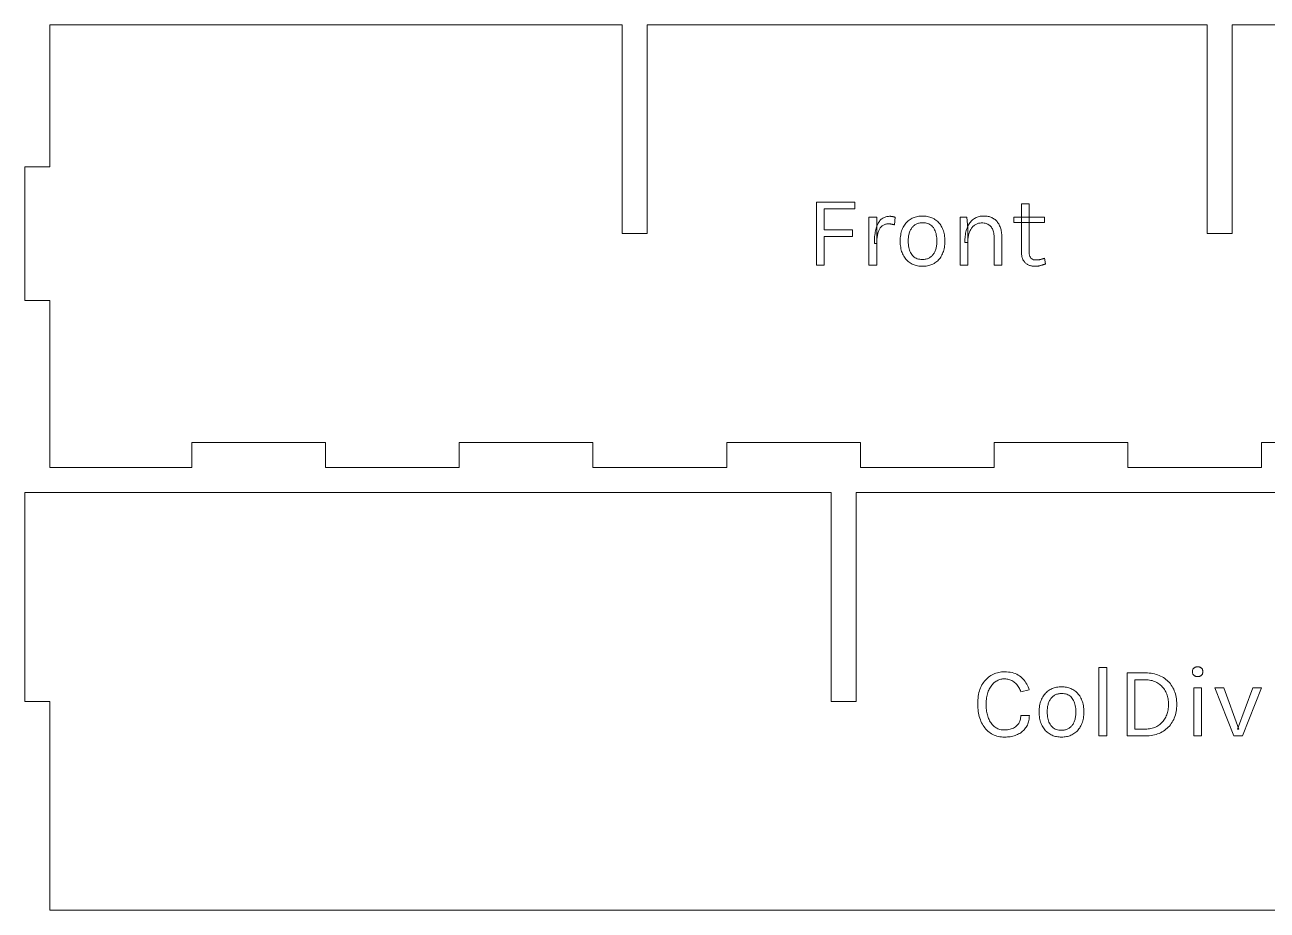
# Model space of a CAD drawing. Extents: x 3 to 513, y 3 to 383.
# Drawn here: x 3 to 151.7, y 168 to 274 of the extents above; entities that cross this region are included whole.
import ezdxf

# ---------------------------------------------------------------- set-up
doc = ezdxf.new("R2010")
doc.units = 0
doc.layers.get('0').update_dxf_attribs({"lineweight": 0})

msp = doc.modelspace()

# ---------------------------------------------------------------- linework, layer by layer
for p, q in [((74.5, 274), (6, 274)), ((6, 274), (6, 257)), ((74.5, 248.999), (74.5, 274)), ((144.5, 274), (77.5, 274)), ((77.5, 274), (77.5, 248.999)), ((144.5, 248.999), (144.5, 274)), ((216, 274), (147.5, 274)), ((147.5, 274), (147.5, 248.999)), ((6, 257), (3, 257)), ((3, 257), (3, 241)), ((97.743, 245.232), (97.743, 252.768)), ((97.743, 252.768), (102.327, 252.768)), ((102.327, 251.964), (98.679, 251.964)), ((98.679, 251.964), (98.679, 249.456)), ((102.327, 252.768), (102.327, 251.964)), ((122.289, 246.708), (122.289, 252.564)), ((122.289, 252.564), (123.213, 252.564)), ((123.213, 252.564), (123.213, 246.732)), ((104.031, 245.232), (104.031, 250.98)), ((104.031, 250.98), (104.967, 250.98)), ((104.933, 249.78), (104.981, 249.914)), ((104.967, 250.98), (104.967, 245.232)), ((104.981, 249.914), (105.033, 250.04)), ((105.033, 250.04), (105.088, 250.159)), ((105.088, 250.159), (105.148, 250.27)), ((105.148, 250.27), (105.211, 250.375)), ((105.211, 250.375), (105.279, 250.472)), ((105.279, 250.472), (105.35, 250.562)), ((105.35, 250.562), (105.425, 250.644)), ((105.425, 250.644), (105.504, 250.719)), ((105.5, 249.824), (105.443, 249.759)), ((105.561, 249.885), (105.5, 249.824)), ((105.504, 250.719), (105.587, 250.787)), ((105.625, 249.94), (105.561, 249.885)), ((105.587, 250.787), (105.673, 250.848)), ((105.694, 249.99), (105.625, 249.94)), ((105.673, 250.848), (105.763, 250.901)), ((105.766, 250.033), (105.694, 249.99)), ((105.763, 250.901), (105.856, 250.947)), ((105.842, 250.071), (105.766, 250.033)), ((105.922, 250.103), (105.842, 250.071)), ((105.856, 250.947), (105.953, 250.987)), ((106.007, 250.129), (105.922, 250.103)), ((105.953, 250.987), (106.054, 251.019)), ((106.095, 250.15), (106.007, 250.129)), ((106.054, 251.019), (106.158, 251.044)), ((106.187, 250.164), (106.095, 250.15)), ((106.158, 251.044), (106.265, 251.062)), ((106.283, 250.173), (106.187, 250.164)), ((106.265, 251.062), (106.376, 251.072)), ((106.383, 250.176), (106.283, 250.173)), ((106.376, 251.072), (106.491, 251.076)), ((106.415, 250.176), (106.383, 250.176)), ((106.383, 250.176), (106.383, 250.176)), ((106.447, 250.174), (106.415, 250.176)), ((106.48, 250.172), (106.447, 250.174)), ((106.515, 250.17), (106.48, 250.172)), ((106.491, 251.076), (106.491, 251.076)), ((106.491, 251.076), (106.529, 251.076)), ((106.549, 250.166), (106.515, 250.17)), ((106.529, 251.076), (106.566, 251.075)), ((106.585, 250.162), (106.549, 250.166)), ((106.566, 251.075), (106.603, 251.074)), ((106.622, 250.157), (106.585, 250.162)), ((106.603, 251.074), (106.639, 251.072)), ((106.659, 250.151), (106.622, 250.157)), ((106.639, 251.072), (106.675, 251.069)), ((106.698, 250.144), (106.659, 250.151)), ((106.675, 251.069), (106.71, 251.066)), ((106.737, 250.137), (106.698, 250.144)), ((106.71, 251.066), (106.744, 251.063)), ((106.776, 250.129), (106.737, 250.137)), ((106.744, 251.063), (106.777, 251.059)), ((106.815, 250.121), (106.776, 250.129)), ((106.777, 251.059), (106.81, 251.054)), ((106.81, 251.054), (106.842, 251.049)), ((106.853, 250.112), (106.815, 250.121)), ((106.842, 251.049), (106.874, 251.043)), ((106.891, 250.103), (106.853, 250.112)), ((106.874, 251.043), (106.906, 251.037)), ((106.927, 250.094), (106.891, 250.103)), ((106.906, 251.037), (106.938, 251.03)), ((106.964, 250.085), (106.927, 250.094)), ((106.938, 251.03), (106.97, 251.023)), ((106.999, 250.075), (106.964, 250.085)), ((106.97, 251.023), (107.002, 251.015)), ((107.035, 250.065), (106.999, 250.075)), ((107.002, 251.015), (107.034, 251.007)), ((107.034, 251.007), (107.066, 250.998)), ((107.069, 250.055), (107.035, 250.065)), ((107.066, 250.998), (107.098, 250.989)), ((107.103, 250.044), (107.069, 250.055)), ((107.098, 250.989), (107.131, 250.979)), ((107.163, 250.968), (107.103, 250.044)), ((107.131, 250.979), (107.163, 250.968)), ((107.163, 250.968), (107.163, 250.968)), ((108.117, 249.759), (108.189, 249.89)), ((108.189, 249.89), (108.266, 250.014)), ((108.266, 250.014), (108.349, 250.131)), ((108.349, 250.131), (108.436, 250.242)), ((108.436, 250.242), (108.529, 250.346)), ((108.529, 250.346), (108.626, 250.444)), ((108.626, 250.444), (108.729, 250.535)), ((108.729, 250.535), (108.837, 250.62)), ((108.837, 250.62), (108.95, 250.698)), ((108.95, 250.698), (109.068, 250.77)), ((109.068, 250.77), (109.19, 250.835)), ((109.19, 250.835), (109.316, 250.893)), ((109.303, 249.86), (109.238, 249.791)), ((109.371, 249.925), (109.303, 249.86)), ((109.316, 250.893), (109.445, 250.944)), ((109.442, 249.985), (109.371, 249.925)), ((109.518, 250.041), (109.442, 249.985)), ((109.445, 250.944), (109.578, 250.989)), ((109.597, 250.092), (109.518, 250.041)), ((109.578, 250.989), (109.714, 251.026)), ((109.68, 250.137), (109.597, 250.092)), ((109.766, 250.177), (109.68, 250.137)), ((109.714, 251.026), (109.853, 251.057)), ((109.856, 250.212), (109.766, 250.177)), ((109.853, 251.057), (109.996, 251.081)), ((109.949, 250.241), (109.856, 250.212)), ((110.046, 250.265), (109.949, 250.241)), ((109.996, 251.081), (110.142, 251.098)), ((110.147, 250.284), (110.046, 250.265)), ((110.142, 251.098), (110.292, 251.109)), ((110.25, 250.297), (110.147, 250.284)), ((110.358, 250.305), (110.25, 250.297)), ((110.292, 251.109), (110.445, 251.112)), ((110.469, 250.308), (110.358, 250.305)), ((110.445, 251.112), (110.445, 251.112)), ((110.445, 251.112), (110.597, 251.109)), ((110.633, 250.302), (110.469, 250.308)), ((110.469, 250.308), (110.469, 250.308)), ((110.597, 251.109), (110.746, 251.098)), ((110.788, 250.284), (110.633, 250.302)), ((110.746, 251.098), (110.891, 251.081)), ((110.936, 250.255), (110.788, 250.284)), ((110.891, 251.081), (111.033, 251.057)), ((111.075, 250.213), (110.936, 250.255)), ((111.033, 251.057), (111.172, 251.026)), ((111.206, 250.16), (111.075, 250.213)), ((111.172, 251.026), (111.307, 250.989)), ((111.328, 250.095), (111.206, 250.16)), ((111.307, 250.989), (111.439, 250.944)), ((111.442, 250.018), (111.328, 250.095)), ((111.439, 250.944), (111.568, 250.893)), ((111.548, 249.93), (111.442, 250.018)), ((111.646, 249.829), (111.548, 249.93)), ((111.568, 250.893), (111.694, 250.835)), ((111.735, 249.717), (111.646, 249.829)), ((111.694, 250.835), (111.816, 250.77)), ((111.816, 250.77), (111.934, 250.698)), ((111.934, 250.698), (112.047, 250.62)), ((112.047, 250.62), (112.155, 250.535)), ((112.155, 250.535), (112.257, 250.444)), ((112.257, 250.444), (112.355, 250.346)), ((112.355, 250.346), (112.447, 250.242)), ((112.447, 250.242), (112.534, 250.131)), ((112.534, 250.131), (112.616, 250.014)), ((112.616, 250.014), (112.692, 249.89)), ((112.692, 249.89), (112.764, 249.759)), ((114.927, 245.232), (114.927, 250.968)), ((114.927, 250.968), (115.731, 250.968)), ((115.731, 250.968), (115.863, 249.648)), ((115.822, 249.792), (115.882, 249.924)), ((115.882, 249.924), (115.947, 250.049)), ((115.947, 250.049), (116.017, 250.167)), ((116.017, 250.167), (116.092, 250.279)), ((116.092, 250.279), (116.171, 250.384)), ((116.171, 250.384), (116.256, 250.482)), ((116.256, 250.482), (116.345, 250.574)), ((116.345, 250.574), (116.439, 250.659)), ((116.438, 249.811), (116.374, 249.738)), ((116.505, 249.879), (116.438, 249.811)), ((116.439, 250.659), (116.538, 250.737)), ((116.575, 249.943), (116.505, 249.879)), ((116.538, 250.737), (116.642, 250.808)), ((116.649, 250.002), (116.575, 249.943)), ((116.642, 250.808), (116.75, 250.872)), ((116.726, 250.056), (116.649, 250.002)), ((116.806, 250.104), (116.726, 250.056)), ((116.75, 250.872), (116.862, 250.928)), ((116.888, 250.146), (116.806, 250.104)), ((116.862, 250.928), (116.979, 250.977)), ((116.973, 250.182), (116.888, 250.146)), ((117.061, 250.214), (116.973, 250.182)), ((116.979, 250.977), (117.1, 251.018)), ((117.152, 250.239), (117.061, 250.214)), ((117.1, 251.018), (117.225, 251.052)), ((117.246, 250.259), (117.152, 250.239)), ((117.225, 251.052), (117.355, 251.078)), ((117.342, 250.273), (117.246, 250.259)), ((117.441, 250.281), (117.342, 250.273)), ((117.355, 251.078), (117.489, 251.097)), ((117.543, 250.284), (117.441, 250.281)), ((117.489, 251.097), (117.628, 251.108)), ((117.676, 250.28), (117.543, 250.284)), ((117.543, 250.284), (117.543, 250.284)), ((117.628, 251.108), (117.771, 251.112)), ((117.803, 250.267), (117.676, 250.28)), ((117.771, 251.112), (117.771, 251.112)), ((117.771, 251.112), (117.905, 251.109)), ((117.924, 250.245), (117.803, 250.267)), ((117.905, 251.109), (118.034, 251.1)), ((118.04, 250.215), (117.924, 250.245)), ((118.034, 251.1), (118.16, 251.085)), ((118.15, 250.177), (118.04, 250.215)), ((118.254, 250.13), (118.15, 250.177)), ((118.16, 251.085), (118.282, 251.064)), ((118.353, 250.074), (118.254, 250.13)), ((118.282, 251.064), (118.4, 251.036)), ((118.445, 250.009), (118.353, 250.074)), ((118.4, 251.036), (118.514, 251.003)), ((118.533, 249.937), (118.445, 250.009)), ((118.514, 251.003), (118.625, 250.964)), ((118.614, 249.855), (118.533, 249.937)), ((118.689, 249.765), (118.614, 249.855)), ((118.625, 250.964), (118.731, 250.918)), ((118.731, 250.918), (118.833, 250.867)), ((118.833, 250.867), (118.932, 250.809)), ((118.932, 250.809), (119.026, 250.746)), ((119.026, 250.746), (119.116, 250.677)), ((119.116, 250.677), (119.202, 250.604)), ((119.202, 250.604), (119.282, 250.525)), ((119.282, 250.525), (119.359, 250.441)), ((119.359, 250.441), (119.431, 250.351)), ((119.431, 250.351), (119.498, 250.257)), ((119.498, 250.257), (119.561, 250.157)), ((119.561, 250.157), (119.619, 250.052)), ((119.619, 250.052), (119.673, 249.942)), ((119.673, 249.942), (119.722, 249.827)), ((119.722, 249.827), (119.766, 249.708)), ((121.365, 250.32), (121.365, 250.968)), ((121.365, 250.968), (125.025, 250.968)), ((125.025, 250.32), (121.365, 250.32)), ((125.025, 250.968), (125.025, 250.32)), ((125.025, 250.32), (125.025, 250.32)), ((77.5, 248.999), (74.5, 248.999)), ((98.679, 249.456), (102.075, 249.456)), ((102.075, 248.652), (98.679, 248.652)), ((98.679, 248.652), (98.679, 245.232)), ((102.075, 249.456), (102.075, 248.652)), ((104.687, 248.246), (104.698, 248.446)), ((104.698, 248.446), (104.713, 248.639)), ((104.713, 248.639), (104.731, 248.824)), ((104.731, 248.824), (104.755, 249.002)), ((104.755, 249.002), (104.782, 249.172)), ((104.782, 249.172), (104.813, 249.335)), ((104.813, 249.335), (104.849, 249.491)), ((104.849, 249.491), (104.889, 249.639)), ((104.889, 249.639), (104.933, 249.78)), ((104.99, 248.365), (104.98, 248.236)), ((105.002, 248.492), (104.99, 248.365)), ((105.018, 248.614), (105.002, 248.492)), ((105.036, 248.732), (105.018, 248.614)), ((105.057, 248.847), (105.036, 248.732)), ((105.081, 248.959), (105.057, 248.847)), ((105.108, 249.066), (105.081, 248.959)), ((105.138, 249.169), (105.108, 249.066)), ((105.171, 249.268), (105.138, 249.169)), ((105.208, 249.361), (105.171, 249.268)), ((105.248, 249.45), (105.208, 249.361)), ((105.292, 249.535), (105.248, 249.45)), ((105.339, 249.614), (105.292, 249.535)), ((105.389, 249.689), (105.339, 249.614)), ((105.443, 249.759), (105.389, 249.689)), ((107.772, 248.295), (107.783, 248.483)), ((107.783, 248.483), (107.8, 248.665)), ((107.8, 248.665), (107.825, 248.841)), ((107.825, 248.841), (107.856, 249.01)), ((107.856, 249.01), (107.894, 249.172)), ((107.894, 249.172), (107.94, 249.329)), ((107.94, 249.329), (107.992, 249.479)), ((107.992, 249.479), (108.051, 249.622)), ((108.051, 249.622), (108.117, 249.759)), ((108.737, 248.366), (108.731, 248.235)), ((108.747, 248.493), (108.737, 248.366)), ((108.761, 248.617), (108.747, 248.493)), ((108.779, 248.737), (108.761, 248.617)), ((108.801, 248.853), (108.779, 248.737)), ((108.827, 248.965), (108.801, 248.853)), ((108.858, 249.073), (108.827, 248.965)), ((108.892, 249.178), (108.858, 249.073)), ((108.93, 249.279), (108.892, 249.178)), ((108.972, 249.376), (108.93, 249.279)), ((109.018, 249.468), (108.972, 249.376)), ((109.067, 249.555), (109.018, 249.468)), ((109.121, 249.639), (109.067, 249.555)), ((109.177, 249.717), (109.121, 249.639)), ((109.238, 249.791), (109.177, 249.717)), ((111.816, 249.594), (111.735, 249.717)), ((111.888, 249.463), (111.816, 249.594)), ((111.952, 249.323), (111.888, 249.463)), ((112.008, 249.175), (111.952, 249.323)), ((112.055, 249.017), (112.008, 249.175)), ((112.093, 248.851), (112.055, 249.017)), ((112.123, 248.676), (112.093, 248.851)), ((112.144, 248.493), (112.123, 248.676)), ((112.157, 248.301), (112.144, 248.493)), ((112.764, 249.759), (112.83, 249.622)), ((112.83, 249.622), (112.888, 249.479)), ((112.888, 249.479), (112.94, 249.329)), ((112.94, 249.329), (112.985, 249.172)), ((112.985, 249.172), (113.023, 249.01)), ((113.023, 249.01), (113.054, 248.841)), ((113.054, 248.841), (113.078, 248.665)), ((113.078, 248.665), (113.095, 248.483)), ((113.095, 248.483), (113.106, 248.295)), ((115.506, 248.141), (115.514, 248.333)), ((115.514, 248.333), (115.527, 248.519)), ((115.527, 248.519), (115.545, 248.699)), ((115.545, 248.699), (115.569, 248.873)), ((115.569, 248.873), (115.598, 249.041)), ((115.598, 249.041), (115.632, 249.203)), ((115.632, 249.203), (115.672, 249.359)), ((115.672, 249.359), (115.717, 249.509)), ((115.717, 249.509), (115.767, 249.654)), ((115.767, 249.654), (115.822, 249.792)), ((115.863, 249.648), (115.863, 245.232)), ((115.881, 248.362), (115.871, 248.226)), ((115.896, 248.493), (115.881, 248.362)), ((115.914, 248.62), (115.896, 248.493)), ((115.936, 248.743), (115.914, 248.62)), ((115.963, 248.862), (115.936, 248.743)), ((115.994, 248.977), (115.963, 248.862)), ((116.028, 249.088), (115.994, 248.977)), ((116.067, 249.195), (116.028, 249.088)), ((116.11, 249.298), (116.067, 249.195)), ((116.156, 249.395), (116.11, 249.298)), ((116.205, 249.488), (116.156, 249.395)), ((116.258, 249.576), (116.205, 249.488)), ((116.314, 249.659), (116.258, 249.576)), ((116.374, 249.738), (116.314, 249.659)), ((118.755, 249.668), (118.689, 249.765)), ((118.814, 249.562), (118.755, 249.668)), ((118.866, 249.449), (118.814, 249.562)), ((118.909, 249.328), (118.866, 249.449)), ((118.944, 249.199), (118.909, 249.328)), ((118.972, 249.062), (118.944, 249.199)), ((118.991, 248.917), (118.972, 249.062)), ((119.003, 248.764), (118.991, 248.917)), ((119.007, 248.604), (119.003, 248.764)), ((119.007, 245.232), (119.007, 248.604)), ((119.766, 249.708), (119.805, 249.585)), ((119.805, 249.585), (119.838, 249.457)), ((119.838, 249.457), (119.867, 249.326)), ((119.867, 249.326), (119.89, 249.19)), ((119.89, 249.19), (119.908, 249.049)), ((119.908, 249.049), (119.921, 248.905)), ((119.921, 248.905), (119.928, 248.757)), ((119.928, 248.757), (119.931, 248.604)), ((119.931, 248.604), (119.931, 248.604)), ((119.931, 248.604), (119.931, 245.232)), ((147.5, 248.999), (144.5, 248.999)), ((104.679, 247.824), (104.681, 248.039)), ((104.967, 247.824), (104.679, 247.824)), ((104.681, 248.039), (104.687, 248.246)), ((104.968, 247.965), (104.967, 247.824)), ((104.967, 247.824), (104.967, 247.824)), ((104.967, 247.824), (104.967, 247.824)), ((104.973, 248.102), (104.968, 247.965)), ((104.98, 248.236), (104.973, 248.102)), ((107.769, 248.1), (107.772, 248.295)), ((107.772, 247.906), (107.769, 248.1)), ((107.769, 248.1), (107.769, 248.1)), ((107.783, 247.719), (107.772, 247.906)), ((107.8, 247.538), (107.783, 247.719)), ((107.825, 247.363), (107.8, 247.538)), ((107.856, 247.194), (107.825, 247.363)), ((107.894, 247.032), (107.856, 247.194)), ((107.94, 246.875), (107.894, 247.032)), ((107.992, 246.725), (107.94, 246.875)), ((108.731, 248.235), (108.729, 248.1)), ((108.729, 248.1), (108.729, 248.1)), ((108.729, 248.1), (108.733, 247.901)), ((108.733, 247.901), (108.746, 247.711)), ((108.746, 247.711), (108.768, 247.53)), ((108.768, 247.53), (108.798, 247.356)), ((108.798, 247.356), (108.836, 247.192)), ((108.836, 247.192), (108.883, 247.035)), ((108.883, 247.035), (108.939, 246.888)), ((108.939, 246.888), (109.004, 246.748)), ((111.872, 246.742), (111.918, 246.834)), ((111.918, 246.834), (111.96, 246.93)), ((111.96, 246.93), (111.998, 247.03)), ((111.998, 247.03), (112.032, 247.134)), ((112.032, 247.134), (112.063, 247.242)), ((112.063, 247.242), (112.089, 247.353)), ((112.089, 247.353), (112.111, 247.469)), ((112.111, 247.469), (112.129, 247.587)), ((112.129, 247.587), (112.143, 247.71)), ((112.143, 247.71), (112.153, 247.836)), ((112.153, 247.836), (112.159, 247.966)), ((112.161, 248.1), (112.157, 248.301)), ((112.159, 247.966), (112.161, 248.1)), ((112.161, 248.1), (112.161, 248.1)), ((112.94, 246.875), (112.888, 246.725)), ((112.985, 247.032), (112.94, 246.875)), ((113.023, 247.194), (112.985, 247.032)), ((113.054, 247.363), (113.023, 247.194)), ((113.078, 247.538), (113.054, 247.363)), ((113.095, 247.719), (113.078, 247.538)), ((113.106, 247.906), (113.095, 247.719)), ((113.106, 248.295), (113.109, 248.1)), ((113.109, 248.1), (113.106, 247.906)), ((113.109, 248.1), (113.109, 248.1)), ((115.503, 247.944), (115.506, 248.141)), ((115.863, 247.944), (115.503, 247.944)), ((115.865, 248.087), (115.863, 247.944)), ((115.863, 247.944), (115.863, 247.944)), ((115.871, 248.226), (115.865, 248.087)), ((108.051, 246.582), (107.992, 246.725)), ((108.117, 246.444), (108.051, 246.582)), ((108.189, 246.313), (108.117, 246.444)), ((108.266, 246.188), (108.189, 246.313)), ((108.349, 246.071), (108.266, 246.188)), ((108.436, 245.959), (108.349, 246.071)), ((108.529, 245.855), (108.436, 245.959)), ((108.626, 245.756), (108.529, 245.855)), ((108.729, 245.665), (108.626, 245.756)), ((108.837, 245.58), (108.729, 245.665)), ((108.95, 245.502), (108.837, 245.58)), ((109.068, 245.43), (108.95, 245.502)), ((109.004, 246.748), (109.076, 246.617)), ((109.19, 245.365), (109.068, 245.43)), ((109.076, 246.617), (109.158, 246.495)), ((109.158, 246.495), (109.248, 246.383)), ((109.316, 245.307), (109.19, 245.365)), ((109.248, 246.383), (109.346, 246.282)), ((109.346, 246.282), (109.452, 246.194)), ((109.452, 246.194), (109.566, 246.117)), ((109.566, 246.117), (109.688, 246.052)), ((109.688, 246.052), (109.819, 245.999)), ((109.819, 245.999), (109.957, 245.957)), ((109.957, 245.957), (110.104, 245.928)), ((110.104, 245.928), (110.258, 245.91)), ((110.258, 245.91), (110.421, 245.904)), ((110.421, 245.904), (110.531, 245.907)), ((110.421, 245.904), (110.421, 245.904)), ((110.421, 245.904), (110.421, 245.904)), ((110.531, 245.907), (110.637, 245.915)), ((110.637, 245.915), (110.741, 245.928)), ((110.741, 245.928), (110.841, 245.947)), ((110.841, 245.947), (110.937, 245.971)), ((110.937, 245.971), (111.03, 246)), ((111.03, 246), (111.12, 246.035)), ((111.12, 246.035), (111.206, 246.075)), ((111.206, 246.075), (111.289, 246.12)), ((111.289, 246.12), (111.369, 246.171)), ((111.369, 246.171), (111.445, 246.227)), ((111.445, 246.227), (111.517, 246.287)), ((111.517, 246.287), (111.586, 246.351)), ((111.694, 245.365), (111.568, 245.307)), ((111.586, 246.351), (111.651, 246.421)), ((111.651, 246.421), (111.712, 246.494)), ((111.816, 245.43), (111.694, 245.365)), ((111.712, 246.494), (111.769, 246.572)), ((111.769, 246.572), (111.822, 246.655)), ((111.934, 245.502), (111.816, 245.43)), ((111.822, 246.655), (111.872, 246.742)), ((112.047, 245.58), (111.934, 245.502)), ((112.155, 245.665), (112.047, 245.58)), ((112.257, 245.756), (112.155, 245.665)), ((112.355, 245.855), (112.257, 245.756)), ((112.447, 245.959), (112.355, 245.855)), ((112.534, 246.071), (112.447, 245.959)), ((112.616, 246.188), (112.534, 246.071)), ((112.692, 246.313), (112.616, 246.188)), ((112.764, 246.444), (112.692, 246.313)), ((112.83, 246.582), (112.764, 246.444)), ((112.888, 246.725), (112.83, 246.582)), ((122.291, 246.602), (122.289, 246.708)), ((122.289, 246.708), (122.289, 246.708)), ((122.298, 246.499), (122.291, 246.602)), ((122.308, 246.4), (122.298, 246.499)), ((122.324, 246.305), (122.308, 246.4)), ((122.343, 246.213), (122.324, 246.305)), ((122.367, 246.125), (122.343, 246.213)), ((122.395, 246.04), (122.367, 246.125)), ((122.427, 245.959), (122.395, 246.04)), ((122.464, 245.882), (122.427, 245.959)), ((122.505, 245.808), (122.464, 245.882)), ((122.55, 245.738), (122.505, 245.808)), ((122.598, 245.671), (122.55, 245.738)), ((122.649, 245.608), (122.598, 245.671)), ((122.703, 245.549), (122.649, 245.608)), ((122.76, 245.493), (122.703, 245.549)), ((122.82, 245.441), (122.76, 245.493)), ((122.884, 245.392), (122.82, 245.441)), ((122.95, 245.347), (122.884, 245.392)), ((123.02, 245.306), (122.95, 245.347)), ((123.213, 246.732), (123.221, 246.563)), ((123.221, 246.563), (123.246, 246.412)), ((123.246, 246.412), (123.288, 246.279)), ((123.288, 246.279), (123.345, 246.164)), ((123.345, 246.164), (123.42, 246.066)), ((123.42, 246.066), (123.511, 245.986)), ((123.511, 245.986), (123.619, 245.924)), ((123.619, 245.924), (123.743, 245.88)), ((123.743, 245.88), (123.884, 245.853)), ((123.884, 245.853), (124.041, 245.844)), ((124.041, 245.844), (124.09, 245.845)), ((124.041, 245.844), (124.041, 245.844)), ((124.09, 245.845), (124.139, 245.846)), ((124.139, 245.846), (124.187, 245.849)), ((124.187, 245.849), (124.235, 245.853)), ((124.235, 245.853), (124.283, 245.857)), ((124.283, 245.857), (124.331, 245.863)), ((124.331, 245.863), (124.378, 245.87)), ((124.378, 245.87), (124.425, 245.879)), ((124.425, 245.879), (124.472, 245.888)), ((124.472, 245.888), (124.518, 245.898)), ((124.518, 245.898), (124.565, 245.909)), ((124.565, 245.909), (124.613, 245.922)), ((124.613, 245.922), (124.662, 245.935)), ((124.662, 245.935), (124.712, 245.95)), ((124.712, 245.95), (124.763, 245.965)), ((124.763, 245.965), (124.816, 245.982)), ((124.816, 245.982), (124.869, 246)), ((124.869, 246), (124.924, 246.019)), ((124.924, 246.019), (124.98, 246.039)), ((124.98, 246.039), (125.037, 246.06)), ((125.047, 245.337), (124.986, 245.313)), ((125.037, 246.06), (125.037, 246.06)), ((125.037, 246.06), (125.169, 245.388)), ((125.108, 245.362), (125.047, 245.337)), ((125.169, 245.388), (125.108, 245.362)), ((98.679, 245.232), (97.743, 245.232)), ((98.679, 245.232), (98.679, 245.232)), ((104.967, 245.232), (104.031, 245.232)), ((104.967, 245.232), (104.967, 245.232)), ((109.445, 245.256), (109.316, 245.307)), ((109.578, 245.211), (109.445, 245.256)), ((109.714, 245.173), (109.578, 245.211)), ((109.853, 245.143), (109.714, 245.173)), ((109.996, 245.119), (109.853, 245.143)), ((110.142, 245.102), (109.996, 245.119)), ((110.292, 245.091), (110.142, 245.102)), ((110.445, 245.088), (110.292, 245.091)), ((110.597, 245.091), (110.445, 245.088)), ((110.445, 245.088), (110.445, 245.088)), ((110.445, 245.088), (110.445, 245.088)), ((110.746, 245.102), (110.597, 245.091)), ((110.891, 245.119), (110.746, 245.102)), ((111.033, 245.143), (110.891, 245.119)), ((111.172, 245.173), (111.033, 245.143)), ((111.307, 245.211), (111.172, 245.173)), ((111.439, 245.256), (111.307, 245.211)), ((111.568, 245.307), (111.439, 245.256)), ((115.863, 245.232), (114.927, 245.232)), ((115.863, 245.232), (115.863, 245.232)), ((119.931, 245.232), (119.007, 245.232)), ((119.931, 245.232), (119.931, 245.232)), ((123.093, 245.268), (123.02, 245.306)), ((123.168, 245.234), (123.093, 245.268)), ((123.246, 245.203), (123.168, 245.234)), ((123.325, 245.176), (123.246, 245.203)), ((123.406, 245.153), (123.325, 245.176)), ((123.489, 245.133), (123.406, 245.153)), ((123.574, 245.117), (123.489, 245.133)), ((123.661, 245.104), (123.574, 245.117)), ((123.75, 245.095), (123.661, 245.104)), ((123.84, 245.09), (123.75, 245.095)), ((123.933, 245.088), (123.84, 245.09)), ((123.998, 245.089), (123.933, 245.088)), ((123.933, 245.088), (123.933, 245.088)), ((123.933, 245.088), (123.933, 245.088)), ((124.062, 245.091), (123.998, 245.089)), ((124.126, 245.096), (124.062, 245.091)), ((124.189, 245.101), (124.126, 245.096)), ((124.252, 245.109), (124.189, 245.101)), ((124.314, 245.118), (124.252, 245.109)), ((124.376, 245.129), (124.314, 245.118)), ((124.438, 245.142), (124.376, 245.129)), ((124.499, 245.156), (124.438, 245.142)), ((124.56, 245.172), (124.499, 245.156)), ((124.621, 245.189), (124.56, 245.172)), ((124.681, 245.208), (124.621, 245.189)), ((124.742, 245.227), (124.681, 245.208)), ((124.803, 245.247), (124.742, 245.227)), ((124.864, 245.268), (124.803, 245.247)), ((124.925, 245.29), (124.864, 245.268)), ((124.986, 245.313), (124.925, 245.29)), ((3, 241), (6, 241)), ((6, 241), (6, 224)), ((6, 224), (6, 221)), ((23, 224), (39, 224)), ((23, 221), (23, 224)), ((39, 224), (39, 221)), ((55, 221), (55, 224)), ((55, 224), (71, 224)), ((71, 224), (71, 221)), ((87, 221), (87, 224)), ((87, 224), (103, 224)), ((103, 224), (103, 221)), ((119, 221), (119, 224)), ((119, 224), (135, 224)), ((135, 224), (135, 221)), ((151, 221), (151, 224)), ((151, 224), (167, 224)), ((6, 221), (23, 221)), ((39, 221), (55, 221)), ((71, 221), (87, 221)), ((103, 221), (119, 221)), ((135, 221), (151, 221)), ((6, 218), (3, 218)), ((3, 218), (3, 193)), ((99.5, 218), (6, 218)), ((99.5, 192.999), (99.5, 218)), ((194.5, 218), (102.5, 218)), ((102.5, 218), (102.5, 192.999)), ((118.922, 196.252), (119.077, 196.318)), ((119.077, 196.318), (119.235, 196.375)), ((119.235, 196.375), (119.398, 196.424)), ((119.398, 196.424), (119.564, 196.463)), ((119.564, 196.463), (119.733, 196.494)), ((119.733, 196.494), (119.907, 196.516)), ((119.907, 196.516), (120.083, 196.53)), ((120.083, 196.53), (120.264, 196.534)), ((120.264, 196.534), (120.264, 196.534)), ((120.264, 196.534), (120.5, 196.528)), ((120.5, 196.528), (120.728, 196.51)), ((120.728, 196.51), (120.945, 196.48)), ((120.945, 196.48), (121.153, 196.438)), ((121.153, 196.438), (121.352, 196.383)), ((121.352, 196.383), (121.542, 196.317)), ((121.542, 196.317), (121.722, 196.239)), ((131.562, 188.866), (131.562, 197.05)), ((131.562, 197.05), (132.498, 197.05)), ((132.498, 197.05), (132.498, 188.866)), ((134.922, 188.866), (134.922, 196.402)), ((134.922, 196.402), (137.13, 196.402)), ((137.13, 196.402), (137.355, 196.397)), ((137.355, 196.397), (137.574, 196.383)), ((137.574, 196.383), (137.787, 196.36)), ((137.787, 196.36), (137.994, 196.328)), ((137.994, 196.328), (138.195, 196.286)), ((138.195, 196.286), (138.39, 196.235)), ((142.746, 196.558), (142.748, 196.61)), ((142.748, 196.505), (142.746, 196.558)), ((142.746, 196.558), (142.746, 196.558)), ((142.748, 196.61), (142.753, 196.659)), ((142.753, 196.454), (142.748, 196.505)), ((142.753, 196.659), (142.761, 196.707)), ((142.761, 196.405), (142.753, 196.454)), ((142.761, 196.707), (142.773, 196.752)), ((142.773, 196.359), (142.761, 196.405)), ((142.773, 196.752), (142.788, 196.795)), ((142.788, 196.314), (142.773, 196.359)), ((142.788, 196.795), (142.806, 196.836)), ((142.806, 196.272), (142.788, 196.314)), ((142.806, 196.836), (142.828, 196.875)), ((142.828, 196.231), (142.806, 196.272)), ((142.828, 196.875), (142.854, 196.911)), ((142.854, 196.911), (142.882, 196.946)), ((142.882, 196.946), (142.914, 196.978)), ((142.914, 196.978), (142.949, 197.008)), ((142.949, 197.008), (142.986, 197.034)), ((142.986, 197.034), (143.026, 197.058)), ((143.026, 197.058), (143.068, 197.078)), ((143.068, 197.078), (143.112, 197.095)), ((143.112, 197.095), (143.159, 197.109)), ((143.159, 197.109), (143.208, 197.12)), ((143.208, 197.12), (143.26, 197.128)), ((143.26, 197.128), (143.314, 197.132)), ((143.314, 197.132), (143.37, 197.134)), ((143.37, 197.134), (143.37, 197.134)), ((143.37, 197.134), (143.426, 197.132)), ((143.426, 197.132), (143.48, 197.128)), ((143.48, 197.128), (143.532, 197.12)), ((143.532, 197.12), (143.581, 197.109)), ((143.581, 197.109), (143.628, 197.095)), ((143.628, 197.095), (143.672, 197.078)), ((143.672, 197.078), (143.714, 197.058)), ((143.714, 197.058), (143.754, 197.034)), ((143.754, 197.034), (143.791, 197.008)), ((143.791, 197.008), (143.826, 196.978)), ((143.826, 196.978), (143.858, 196.946)), ((143.858, 196.946), (143.886, 196.911)), ((143.886, 196.911), (143.912, 196.875)), ((143.912, 196.875), (143.934, 196.836)), ((143.934, 196.272), (143.912, 196.231)), ((143.934, 196.836), (143.952, 196.795)), ((143.952, 196.314), (143.934, 196.272)), ((143.952, 196.795), (143.967, 196.752)), ((143.967, 196.359), (143.952, 196.314)), ((143.967, 196.752), (143.979, 196.707)), ((143.979, 196.405), (143.967, 196.359)), ((143.979, 196.707), (143.987, 196.659)), ((143.987, 196.454), (143.979, 196.405)), ((143.987, 196.659), (143.992, 196.61)), ((143.992, 196.505), (143.987, 196.454)), ((143.992, 196.61), (143.994, 196.558)), ((143.994, 196.558), (143.992, 196.505)), ((143.994, 196.558), (143.994, 196.558)), ((117.391, 194.618), (117.471, 194.794)), ((117.471, 194.794), (117.559, 194.961)), ((117.559, 194.961), (117.652, 195.121)), ((117.652, 195.121), (117.752, 195.271)), ((117.752, 195.271), (117.858, 195.414)), ((117.858, 195.414), (117.971, 195.548)), ((117.971, 195.548), (118.089, 195.673)), ((118.089, 195.673), (118.213, 195.791)), ((118.213, 195.791), (118.344, 195.9)), ((118.344, 195.9), (118.48, 196.001)), ((118.48, 196.001), (118.623, 196.093)), ((118.638, 194.828), (118.563, 194.717)), ((118.623, 196.093), (118.771, 196.177)), ((118.717, 194.933), (118.638, 194.828)), ((118.799, 195.031), (118.717, 194.933)), ((118.771, 196.177), (118.922, 196.252)), ((118.886, 195.122), (118.799, 195.031)), ((118.976, 195.206), (118.886, 195.122)), ((119.071, 195.284), (118.976, 195.206)), ((119.169, 195.355), (119.071, 195.284)), ((119.27, 195.419), (119.169, 195.355)), ((119.373, 195.477), (119.27, 195.419)), ((119.478, 195.528), (119.373, 195.477)), ((119.585, 195.572), (119.478, 195.528)), ((119.693, 195.609), (119.585, 195.572)), ((119.804, 195.64), (119.693, 195.609)), ((119.916, 195.663), (119.804, 195.64)), ((120.03, 195.68), (119.916, 195.663)), ((120.146, 195.691), (120.03, 195.68)), ((120.264, 195.694), (120.146, 195.691)), ((120.399, 195.69), (120.264, 195.694)), ((120.264, 195.694), (120.264, 195.694)), ((120.531, 195.677), (120.399, 195.69)), ((120.659, 195.656), (120.531, 195.677)), ((120.784, 195.627), (120.659, 195.656)), ((120.905, 195.59), (120.784, 195.627)), ((121.023, 195.544), (120.905, 195.59)), ((121.138, 195.49), (121.023, 195.544)), ((121.249, 195.427), (121.138, 195.49)), ((121.357, 195.356), (121.249, 195.427)), ((121.461, 195.277), (121.357, 195.356)), ((121.561, 195.191), (121.461, 195.277)), ((121.655, 195.099), (121.561, 195.191)), ((121.744, 195.001), (121.655, 195.099)), ((121.722, 196.239), (121.892, 196.148)), ((121.827, 194.898), (121.744, 195.001)), ((121.904, 194.789), (121.827, 194.898)), ((121.892, 196.148), (122.053, 196.046)), ((121.976, 194.674), (121.904, 194.789)), ((122.053, 196.046), (122.205, 195.931)), ((122.205, 195.931), (122.347, 195.807)), ((122.347, 195.807), (122.481, 195.675)), ((122.481, 195.675), (122.605, 195.537)), ((122.605, 195.537), (122.72, 195.391)), ((122.72, 195.391), (122.825, 195.237)), ((122.825, 195.237), (122.922, 195.077)), ((122.922, 195.077), (123.009, 194.909)), ((123.009, 194.909), (123.087, 194.734)), ((137.13, 195.574), (135.858, 195.574)), ((135.858, 195.574), (135.858, 189.682)), ((137.298, 195.57), (137.13, 195.574)), ((137.13, 195.574), (137.13, 195.574)), ((137.13, 195.574), (137.13, 195.574)), ((137.461, 195.559), (137.298, 195.57)), ((137.62, 195.54), (137.461, 195.559)), ((137.774, 195.513), (137.62, 195.54)), ((137.923, 195.479), (137.774, 195.513)), ((138.067, 195.437), (137.923, 195.479)), ((138.207, 195.387), (138.067, 195.437)), ((138.342, 195.33), (138.207, 195.387)), ((138.472, 195.265), (138.342, 195.33)), ((138.39, 196.235), (138.579, 196.174)), ((138.597, 195.193), (138.472, 195.265)), ((138.579, 196.174), (138.762, 196.104)), ((138.717, 195.114), (138.597, 195.193)), ((138.832, 195.029), (138.717, 195.114)), ((138.762, 196.104), (138.939, 196.025)), ((138.941, 194.939), (138.832, 195.029)), ((138.939, 196.025), (139.11, 195.937)), ((139.044, 194.843), (138.941, 194.939)), ((139.142, 194.742), (139.044, 194.843)), ((139.11, 195.937), (139.274, 195.84)), ((139.274, 195.84), (139.431, 195.736)), ((139.431, 195.736), (139.58, 195.624)), ((139.58, 195.624), (139.722, 195.504)), ((139.722, 195.504), (139.856, 195.377)), ((139.856, 195.377), (139.982, 195.242)), ((139.982, 195.242), (140.101, 195.099)), ((140.101, 195.099), (140.212, 194.949)), ((140.212, 194.949), (140.316, 194.791)), ((140.316, 194.791), (140.412, 194.626)), ((142.854, 196.193), (142.828, 196.231)), ((142.882, 196.157), (142.854, 196.193)), ((142.914, 196.123), (142.882, 196.157)), ((142.949, 196.092), (142.914, 196.123)), ((142.986, 196.064), (142.949, 196.092)), ((143.026, 196.039), (142.986, 196.064)), ((143.068, 196.017), (143.026, 196.039)), ((143.112, 195.999), (143.068, 196.017)), ((143.159, 195.984), (143.112, 195.999)), ((143.208, 195.973), (143.159, 195.984)), ((143.26, 195.965), (143.208, 195.973)), ((143.314, 195.96), (143.26, 195.965)), ((143.37, 195.958), (143.314, 195.96)), ((143.426, 195.96), (143.37, 195.958)), ((143.37, 195.958), (143.37, 195.958)), ((143.37, 195.958), (143.37, 195.958)), ((143.48, 195.965), (143.426, 195.96)), ((143.532, 195.973), (143.48, 195.965)), ((143.581, 195.984), (143.532, 195.973)), ((143.628, 195.999), (143.581, 195.984)), ((143.672, 196.017), (143.628, 195.999)), ((143.714, 196.039), (143.672, 196.017)), ((143.754, 196.064), (143.714, 196.039)), ((143.791, 196.092), (143.754, 196.064)), ((143.826, 196.123), (143.791, 196.092)), ((143.858, 196.157), (143.826, 196.123)), ((143.886, 196.193), (143.858, 196.157)), ((143.912, 196.231), (143.886, 196.193)), ((117.065, 193.168), (117.086, 193.399)), ((117.086, 193.399), (117.116, 193.622)), ((117.116, 193.622), (117.154, 193.837)), ((117.154, 193.837), (117.2, 194.044)), ((117.2, 194.044), (117.255, 194.244)), ((117.255, 194.244), (117.319, 194.435)), ((117.319, 194.435), (117.391, 194.618)), ((118.105, 193.423), (118.084, 193.247)), ((118.132, 193.593), (118.105, 193.423)), ((118.166, 193.756), (118.132, 193.593)), ((118.206, 193.912), (118.166, 193.756)), ((118.252, 194.062), (118.206, 193.912)), ((118.304, 194.206), (118.252, 194.062)), ((118.362, 194.344), (118.304, 194.206)), ((118.425, 194.475), (118.362, 194.344)), ((118.492, 194.599), (118.425, 194.475)), ((118.563, 194.717), (118.492, 194.599)), ((122.042, 194.554), (121.976, 194.674)), ((122.103, 194.427), (122.042, 194.554)), ((122.158, 194.296), (122.103, 194.427)), ((122.208, 194.158), (122.158, 194.296)), ((123.216, 194.362), (122.208, 194.158)), ((123.087, 194.734), (123.156, 194.552)), ((123.156, 194.552), (123.216, 194.362)), ((123.216, 194.362), (123.216, 194.362)), ((124.686, 193.256), (124.752, 193.393)), ((124.752, 193.393), (124.824, 193.524)), ((124.824, 193.524), (124.901, 193.648)), ((124.901, 193.648), (124.984, 193.765)), ((124.984, 193.765), (125.071, 193.876)), ((125.071, 193.876), (125.164, 193.98)), ((125.164, 193.98), (125.261, 194.078)), ((125.261, 194.078), (125.364, 194.169)), ((125.364, 194.169), (125.472, 194.254)), ((125.472, 194.254), (125.585, 194.332)), ((125.585, 194.332), (125.703, 194.404)), ((125.703, 194.404), (125.825, 194.469)), ((125.813, 193.351), (125.756, 193.273)), ((125.873, 193.425), (125.813, 193.351)), ((125.825, 194.469), (125.951, 194.527)), ((125.938, 193.494), (125.873, 193.425)), ((126.006, 193.559), (125.938, 193.494)), ((125.951, 194.527), (126.08, 194.578)), ((126.077, 193.619), (126.006, 193.559)), ((126.153, 193.675), (126.077, 193.619)), ((126.08, 194.578), (126.213, 194.623)), ((126.232, 193.726), (126.153, 193.675)), ((126.213, 194.623), (126.349, 194.661)), ((126.315, 193.771), (126.232, 193.726)), ((126.401, 193.811), (126.315, 193.771)), ((126.349, 194.661), (126.488, 194.691)), ((126.491, 193.846), (126.401, 193.811)), ((126.488, 194.691), (126.631, 194.715)), ((126.584, 193.875), (126.491, 193.846)), ((126.681, 193.899), (126.584, 193.875)), ((126.631, 194.715), (126.777, 194.732)), ((126.782, 193.918), (126.681, 193.899)), ((126.777, 194.732), (126.927, 194.743)), ((126.885, 193.931), (126.782, 193.918)), ((126.993, 193.939), (126.885, 193.931)), ((126.927, 194.743), (127.08, 194.746)), ((127.104, 193.942), (126.993, 193.939)), ((127.08, 194.746), (127.08, 194.746)), ((127.08, 194.746), (127.232, 194.743)), ((127.268, 193.936), (127.104, 193.942)), ((127.104, 193.942), (127.104, 193.942)), ((127.232, 194.743), (127.381, 194.732)), ((127.423, 193.918), (127.268, 193.936)), ((127.381, 194.732), (127.526, 194.715)), ((127.571, 193.889), (127.423, 193.918)), ((127.526, 194.715), (127.668, 194.691)), ((127.71, 193.847), (127.571, 193.889)), ((127.668, 194.691), (127.807, 194.661)), ((127.84, 193.794), (127.71, 193.847)), ((127.807, 194.661), (127.942, 194.623)), ((127.963, 193.729), (127.84, 193.794)), ((127.942, 194.623), (128.074, 194.578)), ((128.077, 193.652), (127.963, 193.729)), ((128.074, 194.578), (128.203, 194.527)), ((128.183, 193.564), (128.077, 193.652)), ((128.281, 193.463), (128.183, 193.564)), ((128.203, 194.527), (128.329, 194.469)), ((128.37, 193.351), (128.281, 193.463)), ((128.329, 194.469), (128.451, 194.404)), ((128.451, 193.228), (128.37, 193.351)), ((128.451, 194.404), (128.569, 194.332)), ((128.569, 194.332), (128.682, 194.254)), ((128.682, 194.254), (128.79, 194.169)), ((128.79, 194.169), (128.892, 194.078)), ((128.892, 194.078), (128.989, 193.98)), ((128.989, 193.98), (129.082, 193.876)), ((129.082, 193.876), (129.169, 193.765)), ((129.169, 193.765), (129.251, 193.648)), ((129.251, 193.648), (129.327, 193.524)), ((129.327, 193.524), (129.399, 193.393)), ((129.399, 193.393), (129.465, 193.256)), ((139.233, 194.634), (139.142, 194.742)), ((139.32, 194.521), (139.233, 194.634)), ((139.401, 194.403), (139.32, 194.521)), ((139.476, 194.279), (139.401, 194.403)), ((139.545, 194.149), (139.476, 194.279)), ((139.608, 194.015), (139.545, 194.149)), ((139.665, 193.876), (139.608, 194.015)), ((139.715, 193.734), (139.665, 193.876)), ((139.758, 193.588), (139.715, 193.734)), ((139.795, 193.439), (139.758, 193.588)), ((139.825, 193.285), (139.795, 193.439)), ((140.412, 194.626), (140.5, 194.454)), ((140.5, 194.454), (140.578, 194.276)), ((140.578, 194.276), (140.648, 194.091)), ((140.648, 194.091), (140.708, 193.901)), ((140.708, 193.901), (140.758, 193.705)), ((140.758, 193.705), (140.8, 193.503)), ((140.8, 193.503), (140.832, 193.295)), ((142.902, 188.866), (142.902, 194.614)), ((142.902, 194.614), (143.838, 194.614)), ((143.838, 194.614), (143.838, 188.866)), ((147.714, 188.866), (145.422, 194.602)), ((145.422, 194.602), (146.49, 194.602)), ((146.49, 194.602), (148.29, 189.67)), ((148.158, 189.67), (149.958, 194.602)), ((151.026, 194.602), (148.734, 188.866)), ((149.958, 194.602), (151.026, 194.602)), ((3, 193), (6, 193)), ((6, 193), (6, 168)), ((102.5, 192.999), (99.5, 192.999)), ((117.048, 192.682), (117.052, 192.929)), ((117.052, 192.45), (117.048, 192.682)), ((117.048, 192.682), (117.048, 192.682)), ((117.052, 192.929), (117.065, 193.168)), ((117.064, 192.223), (117.052, 192.45)), ((117.083, 192.002), (117.064, 192.223)), ((117.11, 191.787), (117.083, 192.002)), ((118.059, 192.877), (118.056, 192.682)), ((118.056, 192.682), (118.056, 192.682)), ((118.056, 192.682), (118.058, 192.504)), ((118.058, 192.504), (118.066, 192.33)), ((118.068, 193.065), (118.059, 192.877)), ((118.066, 192.33), (118.078, 192.16)), ((118.084, 193.247), (118.068, 193.065)), ((118.078, 192.16), (118.095, 191.994)), ((118.095, 191.994), (118.117, 191.832)), ((118.117, 191.832), (118.143, 191.673)), ((124.404, 191.734), (124.407, 191.929)), ((124.407, 191.929), (124.418, 192.117)), ((124.418, 192.117), (124.435, 192.299)), ((124.435, 192.299), (124.46, 192.475)), ((124.46, 192.475), (124.491, 192.644)), ((124.491, 192.644), (124.529, 192.806)), ((124.529, 192.806), (124.575, 192.963)), ((124.575, 192.963), (124.627, 193.113)), ((124.627, 193.113), (124.686, 193.256)), ((125.366, 191.869), (125.364, 191.734)), ((125.372, 192), (125.366, 191.869)), ((125.382, 192.127), (125.372, 192)), ((125.396, 192.251), (125.382, 192.127)), ((125.414, 192.371), (125.396, 192.251)), ((125.436, 192.487), (125.414, 192.371)), ((125.462, 192.599), (125.436, 192.487)), ((125.493, 192.707), (125.462, 192.599)), ((125.527, 192.812), (125.493, 192.707)), ((125.565, 192.913), (125.527, 192.812)), ((125.607, 193.01), (125.565, 192.913)), ((125.653, 193.102), (125.607, 193.01)), ((125.702, 193.189), (125.653, 193.102)), ((125.756, 193.273), (125.702, 193.189)), ((128.523, 193.097), (128.451, 193.228)), ((128.587, 192.957), (128.523, 193.097)), ((128.643, 192.809), (128.587, 192.957)), ((128.69, 192.651), (128.643, 192.809)), ((128.728, 192.485), (128.69, 192.651)), ((128.758, 192.31), (128.728, 192.485)), ((128.779, 192.127), (128.758, 192.31)), ((128.792, 191.935), (128.779, 192.127)), ((128.796, 191.734), (128.792, 191.935)), ((129.465, 193.256), (129.523, 193.113)), ((129.523, 193.113), (129.575, 192.963)), ((129.575, 192.963), (129.62, 192.806)), ((129.62, 192.806), (129.658, 192.644)), ((129.658, 192.644), (129.689, 192.475)), ((129.689, 192.475), (129.713, 192.299)), ((129.713, 192.299), (129.73, 192.117)), ((129.73, 192.117), (129.741, 191.929)), ((129.741, 191.929), (129.744, 191.734)), ((139.758, 191.683), (139.795, 191.832)), ((139.795, 191.832), (139.825, 191.986)), ((139.848, 193.128), (139.825, 193.285)), ((139.825, 191.986), (139.848, 192.142)), ((139.865, 192.967), (139.848, 193.128)), ((139.848, 192.142), (139.865, 192.303)), ((139.875, 192.803), (139.865, 192.967)), ((139.865, 192.303), (139.875, 192.467)), ((139.878, 192.634), (139.875, 192.803)), ((139.875, 192.467), (139.878, 192.634)), ((139.878, 192.634), (139.878, 192.634)), ((140.832, 191.98), (140.8, 191.773)), ((140.832, 193.295), (140.856, 193.08)), ((140.856, 192.192), (140.832, 191.98)), ((140.856, 193.08), (140.869, 192.86)), ((140.869, 192.41), (140.856, 192.192)), ((140.869, 192.86), (140.874, 192.634)), ((140.874, 192.634), (140.869, 192.41)), ((140.874, 192.634), (140.874, 192.634)), ((117.145, 191.577), (117.11, 191.787)), ((117.188, 191.373), (117.145, 191.577)), ((117.239, 191.175), (117.188, 191.373)), ((117.298, 190.983), (117.239, 191.175)), ((117.364, 190.796), (117.298, 190.983)), ((117.438, 190.615), (117.364, 190.796)), ((117.519, 190.441), (117.438, 190.615)), ((117.607, 190.274), (117.519, 190.441)), ((118.143, 191.673), (118.175, 191.519)), ((118.175, 191.519), (118.212, 191.369)), ((118.212, 191.369), (118.253, 191.222)), ((118.253, 191.222), (118.299, 191.08)), ((118.299, 191.08), (118.35, 190.943)), ((118.35, 190.943), (118.406, 190.811)), ((118.406, 190.811), (118.467, 190.686)), ((118.467, 190.686), (118.533, 190.566)), ((118.533, 190.566), (118.603, 190.453)), ((118.603, 190.453), (118.679, 190.346)), ((118.679, 190.346), (118.76, 190.244)), ((121.872, 190.258), (121.951, 190.369)), ((121.951, 190.369), (122.019, 190.486)), ((122.019, 190.486), (122.077, 190.609)), ((122.077, 190.609), (122.124, 190.738)), ((122.124, 190.738), (122.161, 190.873)), ((122.161, 190.873), (122.187, 191.014)), ((122.187, 191.014), (122.203, 191.161)), ((122.203, 191.161), (122.208, 191.314)), ((122.208, 191.314), (122.208, 191.314)), ((122.208, 191.314), (123.228, 191.314)), ((123.094, 190.425), (123.046, 190.293)), ((123.135, 190.562), (123.094, 190.425)), ((123.168, 190.703), (123.135, 190.562)), ((123.195, 190.849), (123.168, 190.703)), ((123.213, 190.999), (123.195, 190.849)), ((123.224, 191.154), (123.213, 190.999)), ((123.228, 191.314), (123.224, 191.154)), ((124.407, 191.54), (124.404, 191.734)), ((124.404, 191.734), (124.404, 191.734)), ((124.418, 191.353), (124.407, 191.54)), ((124.435, 191.172), (124.418, 191.353)), ((124.46, 190.997), (124.435, 191.172)), ((124.491, 190.828), (124.46, 190.997)), ((124.529, 190.666), (124.491, 190.828)), ((124.575, 190.509), (124.529, 190.666)), ((124.627, 190.359), (124.575, 190.509)), ((124.686, 190.216), (124.627, 190.359)), ((125.364, 191.734), (125.364, 191.734)), ((125.364, 191.734), (125.368, 191.535)), ((125.368, 191.535), (125.381, 191.345)), ((125.381, 191.345), (125.403, 191.164)), ((125.403, 191.164), (125.433, 190.99)), ((125.433, 190.99), (125.471, 190.826)), ((125.471, 190.826), (125.518, 190.669)), ((125.518, 190.669), (125.574, 190.522)), ((125.574, 190.522), (125.639, 190.382)), ((125.639, 190.382), (125.711, 190.251)), ((128.457, 190.289), (128.507, 190.376)), ((128.507, 190.376), (128.553, 190.468)), ((128.553, 190.468), (128.595, 190.564)), ((128.595, 190.564), (128.633, 190.664)), ((128.633, 190.664), (128.667, 190.768)), ((128.667, 190.768), (128.698, 190.876)), ((128.698, 190.876), (128.724, 190.987)), ((128.724, 190.987), (128.746, 191.102)), ((128.746, 191.102), (128.764, 191.221)), ((128.764, 191.221), (128.778, 191.344)), ((128.778, 191.344), (128.788, 191.47)), ((128.788, 191.47), (128.794, 191.6)), ((128.794, 191.6), (128.796, 191.734)), ((128.796, 191.734), (128.796, 191.734)), ((129.523, 190.359), (129.465, 190.216)), ((129.575, 190.509), (129.523, 190.359)), ((129.62, 190.666), (129.575, 190.509)), ((129.658, 190.828), (129.62, 190.666)), ((129.689, 190.997), (129.658, 190.828)), ((129.713, 191.172), (129.689, 190.997)), ((129.73, 191.353), (129.713, 191.172)), ((129.741, 191.54), (129.73, 191.353)), ((129.744, 191.734), (129.741, 191.54)), ((129.744, 191.734), (129.744, 191.734)), ((138.832, 190.231), (138.941, 190.322)), ((138.941, 190.322), (139.044, 190.419)), ((139.044, 190.419), (139.142, 190.521)), ((139.142, 190.521), (139.233, 190.629)), ((139.233, 190.629), (139.32, 190.743)), ((139.32, 190.743), (139.401, 190.863)), ((139.401, 190.863), (139.476, 190.988)), ((139.476, 190.988), (139.545, 191.119)), ((139.545, 191.119), (139.608, 191.255)), ((139.608, 191.255), (139.665, 191.394)), ((139.665, 191.394), (139.715, 191.536)), ((139.715, 191.536), (139.758, 191.683)), ((140.212, 190.331), (140.101, 190.18)), ((140.316, 190.489), (140.212, 190.331)), ((140.412, 190.654), (140.316, 190.489)), ((140.5, 190.826), (140.412, 190.654)), ((140.578, 191.004), (140.5, 190.826)), ((140.648, 191.188), (140.578, 191.004)), ((140.708, 191.377), (140.648, 191.188)), ((140.758, 191.572), (140.708, 191.377)), ((140.8, 191.773), (140.758, 191.572)), ((117.702, 190.115), (117.607, 190.274)), ((117.803, 189.965), (117.702, 190.115)), ((117.91, 189.821), (117.803, 189.965)), ((118.025, 189.686), (117.91, 189.821)), ((118.146, 189.559), (118.025, 189.686)), ((118.273, 189.439), (118.146, 189.559)), ((118.407, 189.327), (118.273, 189.439)), ((118.548, 189.223), (118.407, 189.327)), ((118.695, 189.128), (118.548, 189.223)), ((118.847, 189.043), (118.695, 189.128)), ((118.76, 190.244), (118.845, 190.149)), ((118.845, 190.149), (118.936, 190.059)), ((119.005, 188.967), (118.847, 189.043)), ((118.936, 190.059), (119.031, 189.976)), ((119.168, 188.902), (119.005, 188.967)), ((119.031, 189.976), (119.131, 189.9)), ((119.131, 189.9), (119.237, 189.831)), ((119.337, 188.847), (119.168, 188.902)), ((119.237, 189.831), (119.347, 189.771)), ((119.511, 188.802), (119.337, 188.847)), ((119.347, 189.771), (119.463, 189.719)), ((119.463, 189.719), (119.584, 189.674)), ((119.584, 189.674), (119.71, 189.638)), ((119.71, 189.638), (119.841, 189.61)), ((119.841, 189.61), (119.977, 189.59)), ((119.977, 189.59), (120.118, 189.578)), ((120.118, 189.578), (120.264, 189.574)), ((120.264, 189.574), (120.439, 189.579)), ((120.264, 189.574), (120.264, 189.574)), ((120.439, 189.579), (120.607, 189.593)), ((120.607, 189.593), (120.767, 189.617)), ((120.767, 189.617), (120.92, 189.651)), ((120.92, 189.651), (121.066, 189.694)), ((121.066, 189.694), (121.204, 189.747)), ((121.204, 189.747), (121.335, 189.809)), ((121.394, 188.875), (121.246, 188.834)), ((121.335, 189.809), (121.458, 189.881)), ((121.539, 188.922), (121.394, 188.875)), ((121.458, 189.881), (121.574, 189.963)), ((121.679, 188.975), (121.539, 188.922)), ((121.574, 189.963), (121.683, 190.054)), ((121.815, 189.034), (121.679, 188.975)), ((121.683, 190.054), (121.783, 190.153)), ((121.783, 190.153), (121.872, 190.258)), ((121.946, 189.099), (121.815, 189.034)), ((122.071, 189.169), (121.946, 189.099)), ((122.19, 189.245), (122.071, 189.169)), ((122.303, 189.326), (122.19, 189.245)), ((122.41, 189.413), (122.303, 189.326)), ((122.511, 189.505), (122.41, 189.413)), ((122.606, 189.602), (122.511, 189.505)), ((122.695, 189.704), (122.606, 189.602)), ((122.779, 189.812), (122.695, 189.704)), ((122.856, 189.925), (122.779, 189.812)), ((122.927, 190.043), (122.856, 189.925)), ((122.99, 190.166), (122.927, 190.043)), ((123.046, 190.293), (122.99, 190.166)), ((124.752, 190.078), (124.686, 190.216)), ((124.824, 189.947), (124.752, 190.078)), ((124.901, 189.822), (124.824, 189.947)), ((124.984, 189.704), (124.901, 189.822)), ((125.071, 189.593), (124.984, 189.704)), ((125.164, 189.488), (125.071, 189.593)), ((125.261, 189.39), (125.164, 189.488)), ((125.364, 189.299), (125.261, 189.39)), ((125.472, 189.214), (125.364, 189.299)), ((125.585, 189.136), (125.472, 189.214)), ((125.703, 189.064), (125.585, 189.136)), ((125.825, 188.999), (125.703, 189.064)), ((125.711, 190.251), (125.793, 190.129)), ((125.793, 190.129), (125.883, 190.017)), ((125.951, 188.941), (125.825, 188.999)), ((125.883, 190.017), (125.981, 189.916)), ((126.08, 188.89), (125.951, 188.941)), ((125.981, 189.916), (126.087, 189.828)), ((126.213, 188.845), (126.08, 188.89)), ((126.087, 189.828), (126.201, 189.751)), ((126.201, 189.751), (126.323, 189.686)), ((126.349, 188.808), (126.213, 188.845)), ((126.323, 189.686), (126.454, 189.633)), ((126.454, 189.633), (126.592, 189.591)), ((126.592, 189.591), (126.739, 189.562)), ((126.739, 189.562), (126.893, 189.544)), ((126.893, 189.544), (127.056, 189.538)), ((127.056, 189.538), (127.166, 189.541)), ((127.056, 189.538), (127.056, 189.538)), ((127.056, 189.538), (127.056, 189.538)), ((127.166, 189.541), (127.272, 189.549)), ((127.272, 189.549), (127.376, 189.562)), ((127.376, 189.562), (127.476, 189.581)), ((127.476, 189.581), (127.572, 189.605)), ((127.572, 189.605), (127.665, 189.634)), ((127.665, 189.634), (127.755, 189.669)), ((127.755, 189.669), (127.841, 189.709)), ((127.942, 188.845), (127.807, 188.808)), ((127.841, 189.709), (127.924, 189.754)), ((127.924, 189.754), (128.004, 189.805)), ((128.074, 188.89), (127.942, 188.845)), ((128.004, 189.805), (128.08, 189.861)), ((128.203, 188.941), (128.074, 188.89)), ((128.08, 189.861), (128.152, 189.921)), ((128.152, 189.921), (128.221, 189.985)), ((128.329, 188.999), (128.203, 188.941)), ((128.221, 189.985), (128.286, 190.055)), ((128.286, 190.055), (128.347, 190.128)), ((128.451, 189.064), (128.329, 188.999)), ((128.347, 190.128), (128.404, 190.206)), ((128.404, 190.206), (128.457, 190.289)), ((128.569, 189.136), (128.451, 189.064)), ((128.682, 189.214), (128.569, 189.136)), ((128.79, 189.299), (128.682, 189.214)), ((128.892, 189.39), (128.79, 189.299)), ((128.989, 189.488), (128.892, 189.39)), ((129.082, 189.593), (128.989, 189.488)), ((129.169, 189.704), (129.082, 189.593)), ((129.251, 189.822), (129.169, 189.704)), ((129.327, 189.947), (129.251, 189.822)), ((129.399, 190.078), (129.327, 189.947)), ((129.465, 190.216), (129.399, 190.078)), ((132.498, 188.866), (131.562, 188.866)), ((132.498, 188.866), (132.498, 188.866)), ((137.13, 188.866), (134.922, 188.866)), ((134.922, 188.866), (134.922, 188.866)), ((135.858, 189.682), (137.13, 189.682)), ((137.13, 189.682), (137.298, 189.686)), ((137.355, 188.871), (137.13, 188.866)), ((137.13, 188.866), (137.13, 188.866)), ((137.298, 189.686), (137.461, 189.697)), ((137.574, 188.885), (137.355, 188.871)), ((137.461, 189.697), (137.62, 189.717)), ((137.787, 188.908), (137.574, 188.885)), ((137.62, 189.717), (137.774, 189.743)), ((137.774, 189.743), (137.923, 189.778)), ((137.994, 188.941), (137.787, 188.908)), ((137.923, 189.778), (138.067, 189.82)), ((138.195, 188.984), (137.994, 188.941)), ((138.067, 189.82), (138.207, 189.87)), ((138.39, 189.036), (138.195, 188.984)), ((138.207, 189.87), (138.342, 189.928)), ((138.342, 189.928), (138.472, 189.993)), ((138.579, 189.097), (138.39, 189.036)), ((138.472, 189.993), (138.597, 190.066)), ((138.762, 189.167), (138.579, 189.097)), ((138.597, 190.066), (138.717, 190.146)), ((138.717, 190.146), (138.832, 190.231)), ((138.939, 189.248), (138.762, 189.167)), ((139.11, 189.337), (138.939, 189.248)), ((139.274, 189.435), (139.11, 189.337)), ((139.431, 189.54), (139.274, 189.435)), ((139.58, 189.653), (139.431, 189.54)), ((139.722, 189.774), (139.58, 189.653)), ((139.856, 189.902), (139.722, 189.774)), ((139.982, 190.037), (139.856, 189.902)), ((140.101, 190.18), (139.982, 190.037)), ((143.838, 188.866), (142.902, 188.866)), ((143.838, 188.866), (143.838, 188.866)), ((148.734, 188.866), (147.714, 188.866)), ((147.714, 188.866), (147.714, 188.866)), ((148.29, 189.67), (148.158, 189.67)), ((119.691, 188.767), (119.511, 188.802)), ((119.877, 188.742), (119.691, 188.767)), ((120.068, 188.727), (119.877, 188.742)), ((120.264, 188.722), (120.068, 188.727)), ((120.438, 188.725), (120.264, 188.722)), ((120.264, 188.722), (120.264, 188.722)), ((120.264, 188.722), (120.264, 188.722)), ((120.608, 188.734), (120.438, 188.725)), ((120.774, 188.75), (120.608, 188.734)), ((120.936, 188.772), (120.774, 188.75)), ((121.093, 188.8), (120.936, 188.772)), ((121.246, 188.834), (121.093, 188.8)), ((126.488, 188.777), (126.349, 188.808)), ((126.631, 188.753), (126.488, 188.777)), ((126.777, 188.736), (126.631, 188.753)), ((126.927, 188.725), (126.777, 188.736)), ((127.08, 188.722), (126.927, 188.725)), ((127.232, 188.725), (127.08, 188.722)), ((127.08, 188.722), (127.08, 188.722)), ((127.08, 188.722), (127.08, 188.722)), ((127.381, 188.736), (127.232, 188.725)), ((127.526, 188.753), (127.381, 188.736)), ((127.668, 188.777), (127.526, 188.753)), ((127.807, 188.808), (127.668, 188.777)), ((6, 168), (291, 168))]:
    msp.add_line(p, q)

doc.saveas('drawing.dxf')
